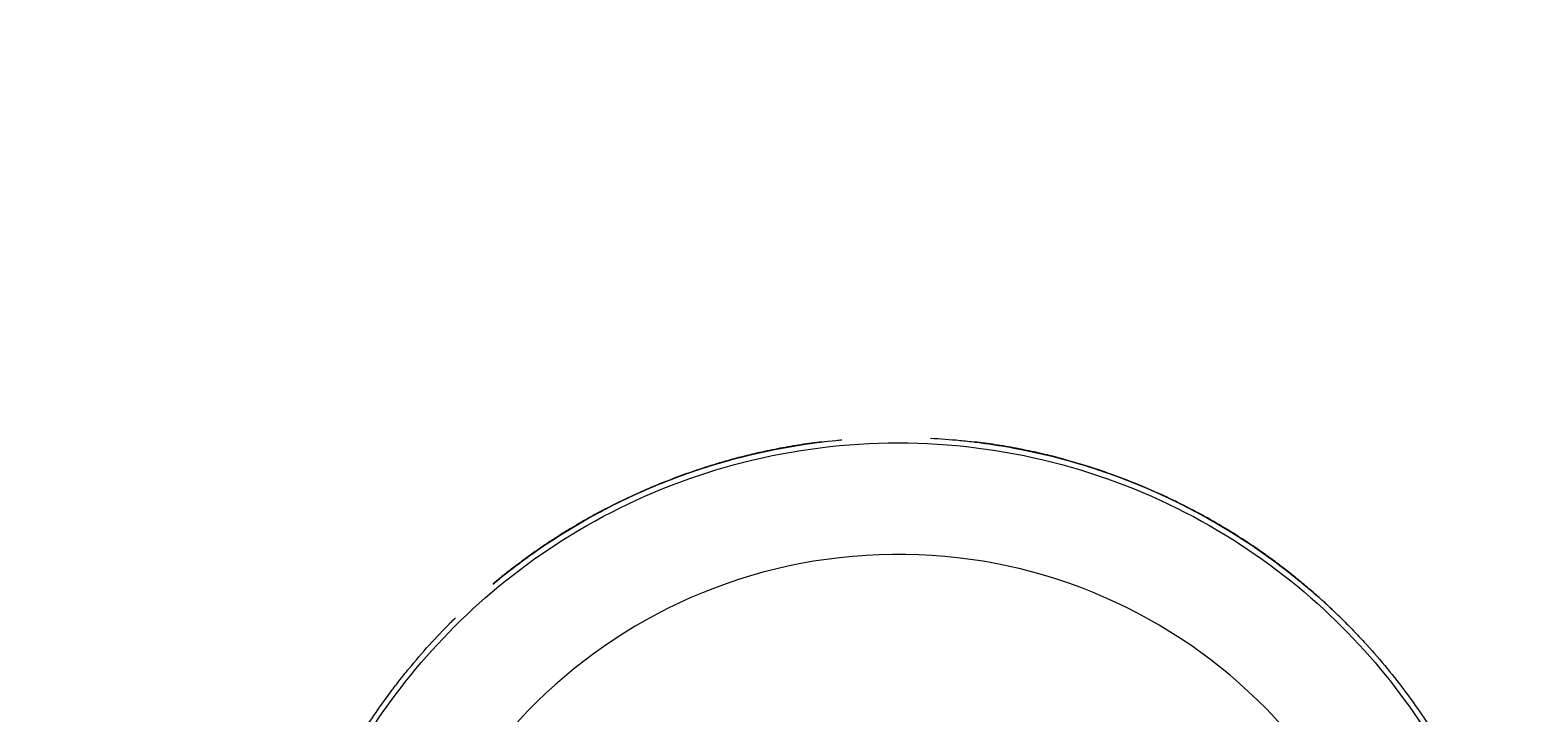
# Model space of a CAD drawing. Extents: x 8663 to 11443, y -20992 to -18942.
# Drawn here: x 9744.25 to 9753.74, y -19525.82 to -19521.5 of the extents above; entities that cross this region are included whole.
import ezdxf

# ---------------------------------------------------------------- set-up
doc = ezdxf.new("R2010")
doc.units = 0
doc.layers.add('1', color=7, linetype='CONTINUOUS')

msp = doc.modelspace()

# ---------------------------------------------------------------- linework, layer by layer
at = {"layer": '1', "color": 7, "linetype": 'CONTINUOUS'}
msp.add_arc((9749.74, -19528.0737), 3.26, 3.57117, 183.57117, dxfattribs=at)
for points, degree, knots in [([(9744.6028, -19531.0178), (9743.9553, -19530.9278), (9728.0696, -19528.7361), (9697.0998, -19525.2202), (9659.2264, -19522.6676), (9629.2344, -19521.6643), (9614.3712, -19521.4987), (9606.94, -19521.4987)], 3, [0, 0, 0, 0, 0.014201, 0.348361, 0.677026, 0.838513, 1, 1, 1, 1]), ([(9747.1783, -19525.0017), (9747.1859, -19524.9954), (9747.1934, -19524.9891), (9747.3018, -19524.9001), (9747.4068, -19524.8222), (9747.5434, -19524.7308), (9747.571, -19524.7128), (9747.6267, -19524.6775), (9747.6548, -19524.6601), (9747.7395, -19524.6093), (9747.7966, -19524.5769), (9747.9698, -19524.4844), (9748.0877, -19524.4287), (9748.3283, -19524.329), (9748.451, -19524.2849), (9748.6387, -19524.2278), (9748.7019, -19524.2102), (9748.8296, -19524.1782), (9748.8941, -19524.1637), (9749.0878, -19524.1252), (9749.2172, -19524.106), (9749.3596, -19524.092), (9749.3722, -19524.0908), (9749.3849, -19524.0896)], 3, [0, 0, 0, 0, 0.012231, 0.012231, 0.174227, 0.174227, 0.214726, 0.214726, 0.255225, 0.255225, 0.336222, 0.336222, 0.498218, 0.498218, 0.660214, 0.660214, 0.741212, 0.741212, 0.82221, 0.82221, 0.984206, 0.984206, 1, 1, 1, 1]), ([(9749.9453, -19524.0791), (9750.0066, -19524.0822), (9750.068, -19524.0868), (9750.1623, -19524.0961), (9750.1951, -19524.0997), (9750.2606, -19524.1078), (9750.3585, -19524.121), (9750.4554, -19524.1378), (9750.6478, -19524.1759), (9750.7742, -19524.2076), (9751.0235, -19524.2831), (9751.1464, -19524.327), (9751.328, -19524.402), (9751.3881, -19524.4285), (9751.4776, -19524.4707), (9751.5073, -19524.4852), (9751.5662, -19524.5148), (9751.5954, -19524.5299), (9751.7403, -19524.6073), (9751.8523, -19524.6745), (9752.0691, -19524.8192), (9752.1737, -19524.8967), (9752.3757, -19525.0621), (9752.4729, -19525.15), (9752.5896, -19525.2665), (9752.6127, -19525.2902), (9752.6582, -19525.3379), (9752.7253, -19525.4101), (9752.7895, -19525.4844), (9752.9139, -19525.6358), (9752.9915, -19525.7404), (9753.1365, -19525.9569), (9753.2037, -19526.0688), (9753.2967, -19526.2423), (9753.3263, -19526.301), (9753.3829, -19526.4204), (9753.4096, -19526.4805), (9753.485, -19526.6623), (9753.529, -19526.7852), (9753.6048, -19527.0345), (9753.6367, -19527.1608), (9753.6752, -19527.3529), (9753.6922, -19527.4496), (9753.7055, -19527.5473), (9753.7137, -19527.6127), (9753.7173, -19527.6455), (9753.7336, -19527.8098), (9753.74, -19527.9416), (9753.74, -19528.0737)], 3, [0, 0, 0, 0, 0.030319, 0.030319, 0.04648, 0.04648, 0.062641, 0.094964, 0.094964, 0.159609, 0.159609, 0.224255, 0.224255, 0.256578, 0.256578, 0.272739, 0.272739, 0.2889, 0.2889, 0.353546, 0.353546, 0.418191, 0.418191, 0.482837, 0.482837, 0.498998, 0.498998, 0.515159, 0.547482, 0.547482, 0.612127, 0.612127, 0.676773, 0.676773, 0.709096, 0.709096, 0.741418, 0.741418, 0.806064, 0.806064, 0.870709, 0.870709, 0.903032, 0.919193, 0.919193, 0.935355, 0.935355, 1, 1, 1, 1]), ([(9745.775, -19528.0737), (9745.775, -19527.7441), (9745.8151, -19527.3695), (9745.9928, -19526.7605), (9746.0718, -19526.5498), (9746.28, -19526.1227), (9746.4094, -19525.9062), (9746.7266, -19525.4833), (9746.9146, -19525.2769), (9747.3511, -19524.8959), (9747.5997, -19524.7215), (9748.1485, -19524.4288), (9748.4487, -19524.3108), (9749.0793, -19524.1506), (9749.4096, -19524.1087), (9750.0704, -19524.1087), (9750.4007, -19524.1506), (9751.0313, -19524.3108), (9751.3315, -19524.4288), (9751.8803, -19524.7215), (9752.1289, -19524.8959), (9752.5654, -19525.2769), (9752.7534, -19525.4833), (9753.0706, -19525.9062), (9753.1999, -19526.1227), (9753.4082, -19526.5498), (9753.4872, -19526.7605), (9753.6648, -19527.3695), (9753.705, -19527.7441), (9753.705, -19528.0737)], 3, [0, 0, 0, 0, 0.125, 0.125, 0.1875, 0.1875, 0.25, 0.25, 0.3125, 0.3125, 0.375, 0.375, 0.4375, 0.4375, 0.5, 0.5, 0.5625, 0.5625, 0.625, 0.625, 0.6875, 0.6875, 0.75, 0.75, 0.8125, 0.8125, 0.875, 0.875, 1, 1, 1, 1]), ([(9749.2587, -19524.1023), (9748.7195, -19524.1669), (9747.6425, -19524.6129), (9747.1778, -19525.0016)], 2, [0, 0, 0, 0.473536, 1, 1, 1]), ([(9747.1781, -19525.0018), (9747.2867, -19524.9112), (9747.4001, -19524.8264), (9747.7354, -19524.6024), (9747.9674, -19524.4784), (9748.4511, -19524.278), (9748.7029, -19524.2017), (9749.0587, -19524.1309), (9749.1585, -19524.1149), (9749.2587, -19524.1028)], 3, [0, 0, 0, 0, 0.184603, 0.184603, 0.526381, 0.526381, 0.868159, 0.868159, 1, 1, 1, 1]), ([(9752.5758, -19525.2527), (9752.5721, -19525.249), (9752.0062, -19524.683), (9750.7607, -19524.1669), (9750.2212, -19524.1022)], 2, [0, 0, 0, 0.003859, 0.591856, 1, 1, 1]), ([(9750.2212, -19524.1028), (9750.3215, -19524.1149), (9750.4213, -19524.1309), (9750.7771, -19524.2017), (9751.0288, -19524.278), (9751.5126, -19524.4784), (9751.7446, -19524.6024), (9752.1799, -19524.8933), (9752.3833, -19525.0602), (9752.5709, -19525.2478), (9752.5734, -19525.2503), (9752.5758, -19525.2527)], 3, [0, 0, 0, 0, 0.113485, 0.113485, 0.407678, 0.407678, 0.701872, 0.701872, 0.996065, 0.996065, 1, 1, 1, 1]), ([(9745.74, -19528.0737), (9745.74, -19527.8095), (9745.7656, -19527.5496), (9745.842, -19527.1663), (9745.8738, -19527.0396), (9745.9213, -19526.8825), (9745.9313, -19526.8512), (9745.9519, -19526.7887), (9745.9626, -19526.7574), (9745.996, -19526.6642), (9746.0196, -19526.6029), (9746.0949, -19526.4213), (9746.2066, -19526.1854), (9746.3405, -19525.9617), (9746.4493, -19525.7987), (9746.487, -19525.7451), (9746.5457, -19525.666), (9746.5656, -19525.6398), (9746.6061, -19525.5878), (9746.6268, -19525.562), (9746.7313, -19525.4346), (9746.8193, -19525.3376), (9746.9215, -19525.2354), (9746.9315, -19525.2255), (9746.9415, -19525.2157)], 3, [0, 0, 0, 0, 0.246685, 0.246685, 0.370028, 0.370028, 0.400863, 0.400863, 0.431699, 0.431699, 0.49337, 0.49337, 0.616713, 0.740056, 0.740056, 0.801727, 0.801727, 0.832563, 0.832563, 0.863398, 0.863398, 0.986741, 0.986741, 1, 1, 1, 1])]:
    msp.add_open_spline(points, degree=degree, knots=knots, dxfattribs=at)

doc.saveas('drawing.dxf')
